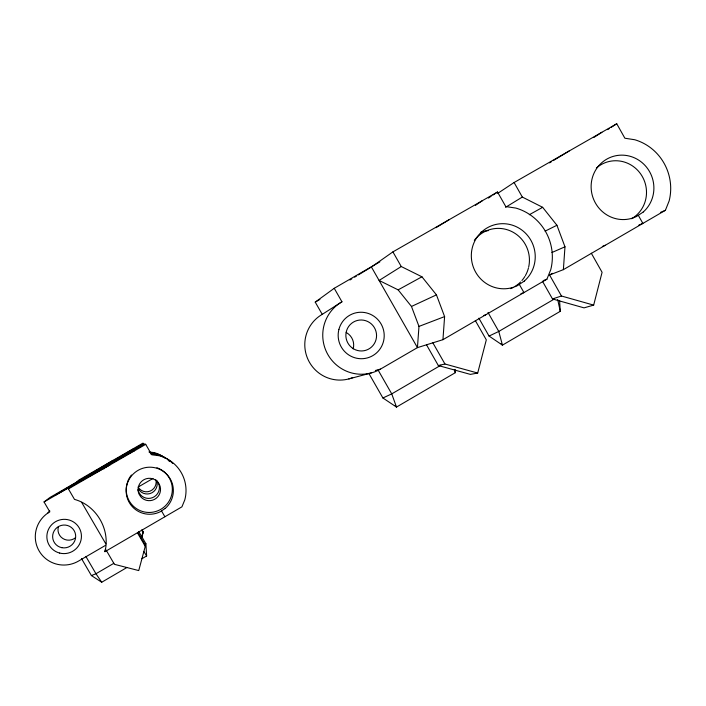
<?xml version="1.0" encoding="UTF-8"?>
<svg xmlns="http://www.w3.org/2000/svg" width="706" height="706" viewBox="0 0 706 706"><rect width="100%" height="100%" fill="white"/><g stroke="black" fill="none" stroke-linecap="round" stroke-linejoin="round"><path stroke-width="1.06" d="M563.379 269.648L564.976 246.809L556.928 225.267L542.649 207.308L522.325 197.062L514.1 182.519L616.744 123.762L624.872 138.217L634.791 139.753A49.764 48.096 69.9 0 1 669.147 200.91L665.396 210.317L563.379 269.648L549.559 274.987L561.464 296.008L593.667 305.116L602.086 272.313L591.319 253.242M442.944 339.683L546.903 279.223L550.742 269.701A50.223 49.023 69.9 0 0 515.865 208.076L505.77 206.567L497.518 192.006L392.907 251.883L371.418 267L417.44 347.626L442.944 339.683L444.603 316.597L436.449 294.87L421.941 276.796L401.264 266.541L379.104 280.459L398.131 289.857L411.474 306.457L418.976 326.41L417.44 347.626L380.463 369.114L375.38 370.491M100.861 469.234L144.748 443.95L145.71 444.348L151.755 454.779L159.212 455.741A36.377 36.147 -30.1 0 1 184.787 499.901L181.919 506.837L104.938 551.686C110.595 529.641 96.422 505.399 74.492 499.389L68.394 488.905L72.038 485.816L109.871 465.007M104.938 551.686L105.512 549.021M426.503 344.802L438.329 365.54L470.408 374.392L477.697 373.042L486.31 339.86L475.341 320.577M141.421 537.99L143.115 531.689L142.012 529.8M142.153 537.231L143.115 531.689M137.926 532.421L145.021 544.644L145.268 546.303L138.738 570.572L114.416 564.323L106.032 549.921M113.181 460.286L55.827 494.8L72.038 485.816L44.046 501.948L49.799 511.815A28.884 28.505 -24.7 0 0 39.13 550.954A28.884 28.505 -24.7 0 0 78.525 561.076L105.468 545.394M100.693 469.428L103.058 466.772M144.342 544.935L145.904 543.744L138.764 531.468M44.046 501.948L50.002 497.439L76.027 482.445L78.834 480.071L142.894 443.165L143.636 443.474L102.908 466.94L104.003 468.828M352.673 377.639A35.203 34.823 69.3 0 1 308.301 360.086A35.203 34.823 69.3 0 1 322.245 314.355L315.229 302.115L334.229 288.295L379.846 261.873M475.438 205.331L482.383 200.672M488.428 198.059L491.155 196.242M492.973 195.032L497.518 192.006M497.642 193.418L514.1 182.519M593.967 137.388L601.891 132.269M607.654 129.613L609.472 128.439M611.29 127.274L616.744 123.762M322.245 314.355L341.951 301.789L334.229 288.295M505.522 207.343L522.325 197.062M435.981 227.703L449.087 219.725M349.947 280L351.809 278.87M354.615 277.176L356.477 276.046M358.348 274.916L371.418 267M549.542 162.865L551.412 161.736M553.283 160.597L569.212 150.969M440.782 365.276L391.742 393.886L382.908 397.981L368.823 373.368M554.378 299L498.78 331.441L489.046 336.065L478.889 318.203M113.878 563.291L95.963 573.749L91.409 575.567L81.464 558.508M455.096 369.423L455.299 372.697L396.498 407.071L382.908 397.981M559.584 300.518L560.264 311.32L502.443 345.128L489.046 336.065M91.409 575.567L101.726 582.238L126.983 567.465M141.95 558.711L146.627 555.975L145.904 543.744M549.559 274.987L552.401 273.337M153.008 478.43L138.12 487.052A9.681 9.619 -27.4 0 0 155.832 479.665M134.378 450.499L78.64 481.651L133.681 448.742M68.394 488.905L145.71 444.348M315.229 302.115L319.924 299.423M529.315 214.73L542.649 207.308M398.131 289.857L421.941 276.796M545.111 231.136L556.928 225.267M411.474 306.457L436.449 294.87M551.933 252.51L564.976 246.809M660.41 212.435L665.396 210.317M638.833 225.099L642.875 223.414L638.303 215.295M602.324 246.465L605.342 245.238M418.976 326.41L444.603 316.597M543.823 280.397L546.903 279.223M520.94 293.678L523.958 292.566L519.316 284.386M483.636 315.529L485.71 314.814M542.42 281.165L552.489 298.947L561.464 296.008M593.667 305.116L584.038 307.86L552.489 298.947M348.835 378.919L371.232 372.945M438.329 365.54L444.948 364.005L477.697 373.042M148.931 451.946L154.084 452.617A30.155 29.979 -27.2 0 1 164.604 457.762M149.999 452.731L155.435 453.428A31.788 31.593 -28 0 1 165.672 458.238M150.44 453.773L157.464 454.673A34.259 34.047 -29.2 0 1 172.758 463.445M501.013 343.575L502.443 345.128L498.78 331.441L487.996 312.458M395.192 405.429L396.498 407.071L391.742 393.886L378.081 370.006M101.726 582.238L95.963 573.749L85.903 556.478M156.811 480.548L159.441 484.59A11.252 11.181 -29.7 0 1 140.785 496.821L139.179 494.377A11.252 11.181 -29.7 0 1 157.835 482.145M143.927 551.642L146.627 555.975M81.622 502.293L105.847 543.902M161.498 510.888L164.895 516.757M141.747 530.285L143.3 532.968M137.441 532.827L145.268 546.303M392.907 251.883L401.264 266.541M432.866 342.825L444.948 364.005M133.593 448.522L133.831 449.122M134.193 450.031L134.502 450.807M454.337 369.591L455.299 372.697M557.678 299.503L560.264 311.32M47.77 513.112A26.854 26.519 -24.3 0 1 49.782 510.879M156.9 481.36A10.069 10.008 -28 0 1 138.482 489.046M158.356 482.895A10.846 10.784 -29.2 0 1 140.37 494.685L138.817 492.338A10.846 10.784 -29.2 0 1 137.944 489.664M168.116 460.171A31.788 31.593 -28 0 1 169.625 461.574M156.909 467.751A23.095 22.954 -29.7 0 1 171.152 496.653A23.095 22.954 -29.7 0 1 142.294 511.426A23.095 22.954 -29.7 0 1 127.204 482.966M127.512 482.013A23.095 22.954 -29.7 0 1 131.431 475.023M75.48 537.725A10.74 10.608 -24.3 0 1 58.413 526.667M474.326 240.296A31.355 30.623 70 0 1 511.771 231.542A31.355 30.623 70 0 1 528.67 267.071M528.432 268.051A31.355 30.623 70 0 1 525.414 275.552M524.902 276.417A31.355 30.623 70 0 1 521.928 280.494M520.578 281.968A31.355 30.623 70 0 1 515.098 286.362M513.386 287.36A31.355 30.623 70 0 1 510.659 288.648M380.463 369.114A38.795 38.318 69.8 0 1 327.928 354.668A38.795 38.318 69.8 0 1 341.951 301.789M480.592 232.3A31.602 30.879 69.9 0 1 488.473 230.606M346.69 332.782A14.085 13.926 69.3 0 1 353.141 348.888M596.349 168.072A31.073 30.049 69.9 0 1 640.757 174.073A31.073 30.049 69.9 0 1 631.623 218.728M165.195 508.444L160.05 511.841A23.642 23.492 -30.1 0 1 126.153 491.2A23.642 23.492 -30.1 0 1 159.415 469.199A23.642 23.492 -30.1 0 1 165.195 508.444M524.311 281.076L517.366 285.674A32.644 31.867 69.9 0 1 471.326 256.393A32.644 31.867 69.9 0 1 516.201 226.67A32.644 31.867 69.9 0 1 524.311 281.076M643.201 212.047L636.388 216.557A32.344 31.258 69.9 0 1 591.125 187.355A32.344 31.258 69.9 0 1 635.144 158.162A32.344 31.258 69.9 0 1 643.201 212.047M59.648 553.063A17.332 17.103 -24.7 0 0 80.863 531.9A17.332 17.103 -24.7 0 0 51.953 524.443A17.332 17.103 -24.7 0 0 59.648 553.063M61.837 547.679A11.552 11.402 -24.7 0 0 75.101 532.756A11.552 11.402 -24.7 0 0 55.545 528.953A11.552 11.402 -24.7 0 0 61.837 547.679M338.924 329.375A23.272 22.989 69.8 0 0 367.226 357.96A23.272 22.989 69.8 0 0 377.401 319.121A23.272 22.989 69.8 0 0 338.924 329.375M346.161 332.314A15.514 15.329 69.8 0 0 366.114 350.202A15.514 15.329 69.8 0 0 371.347 323.93A15.514 15.329 69.8 0 0 346.161 332.314"/></g></svg>
